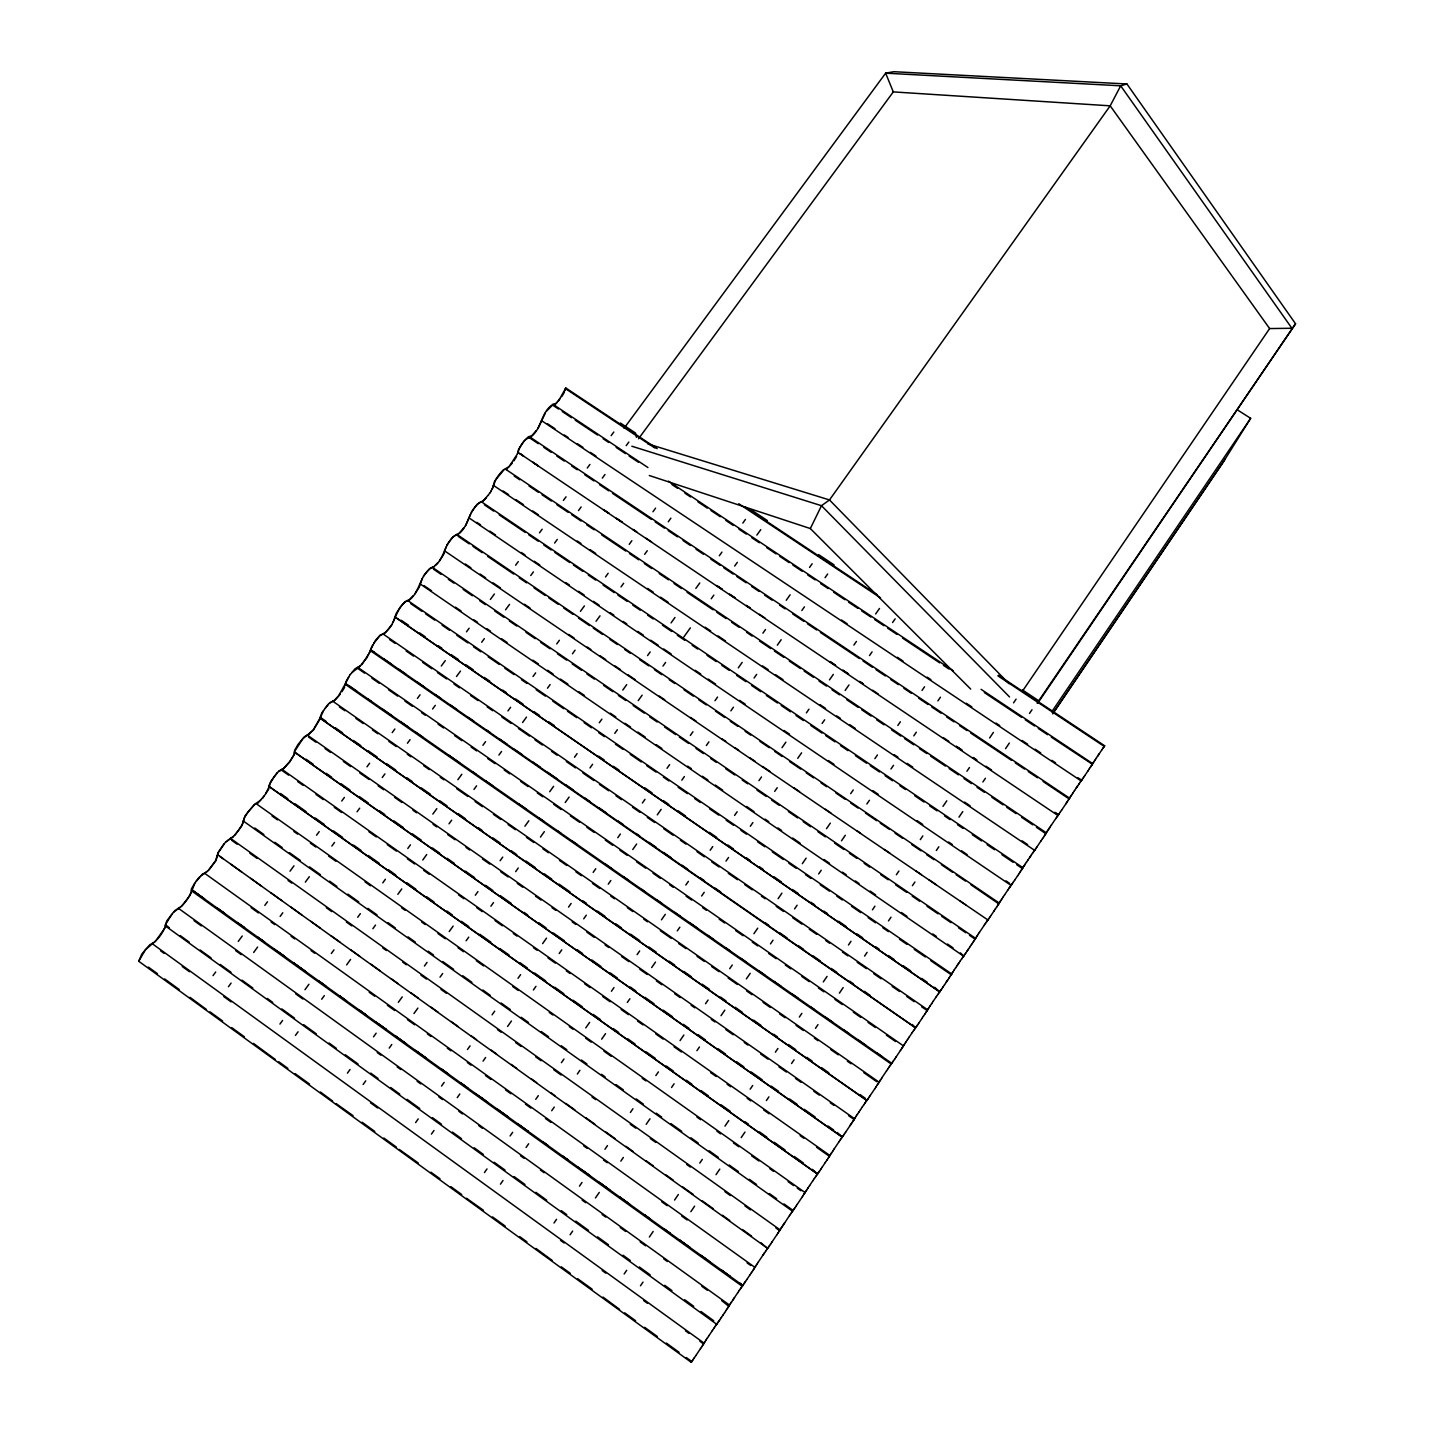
<?xml version="1.0" encoding="UTF-8"?>
<svg xmlns="http://www.w3.org/2000/svg" width="1434" height="1434" viewBox="0 0 1434 1434"><rect width="100%" height="100%" fill="white"/><g stroke="black" fill="none" stroke-linecap="round" stroke-linejoin="round"><path stroke-width="1.5" d="M517.459 453.61L518.642 449.165L524.27 440.83L528.286 436.832L531.745 435.757L536.191 430.63M657.184 448.663L565.821 388.005L564.871 390.675M565.821 388.005L558.453 401.018M1045.78 833.656L1036.495 827.346M294.92 750.95L302.843 738.707L313.347 730.139L320.607 718.022M345.451 685.524L345.827 682.01L348.82 676.705M370.653 649.297L372.625 645.049M370.868 650.552L361.87 664.677M1022.334 868.61L1022.89 867.695L481.143 501.595M998.727 903.796L971.015 884.814M165.735 926.812L155.105 941.779M294.902 753.388L289.776 761.902L283.09 769.251M974.6 939.844L976.93 936.151M974.977 939.216L976.088 937.442M445.974 547.035L443.805 554.169L439.503 560.855M470.477 514.161L465.548 525.794M492.131 488.94L495.841 479.673L503.854 469.904M493.35 486.968L491.002 490.912M970.71 689.091L810.335 528.554L821.485 505.7L829.497 499.946L1110.185 105.829L1120.689 85.807L1126.927 83.979L1295.547 323.779L1037.696 703.252M951.746 973.776L950.67 975.496M903.563 1045.637L901.556 1048.756M878.433 1083.172L880.691 1079.641M344.626 687.316L341.973 691.708M393.041 622.464L396.142 613.573L400.211 607.227L404.944 601.76L408.905 600.039L413.171 595.719M422.367 578.278L419.23 587.151L414.928 593.855M853.911 1119.757L854.736 1118.43M516.581 456.442L513.91 460.834M564.369 392.289L561.698 396.68M829.211 1156.575L830.071 1155.195M804.349 1193.626L805.263 1192.192M779.343 1230.946L780.275 1229.44M754.141 1268.498L755.126 1266.939M728.795 1306.284L721.786 1300.674M703.269 1344.339L704.345 1342.672M1091.919 764.896L1093.066 763.031M1237.434 409.909L1250.645 418.316L1222.951 462.573L1052.699 713.899M1068.76 799.437L1070.732 796.3M1045.44 834.212L1046.712 832.132M998.351 904.406L999.785 902.111M1021.976 869.183L1023.32 867.014M951.584 974.116L949.9 976.679M926.597 1011.4L928.246 1008.783M951.262 974.511L952.248 973.005M877.966 1083.907L879.777 1081.057M903.062 1046.372L904.083 1044.794M903.312 1046.103L900.444 1050.459M803.829 1194.432L805.872 1191.242M828.709 1157.346L830.662 1154.262M853.427 1120.51L855.309 1117.534M194.809 883.416L189.987 895.479L181.329 906.575M265.702 793.737L269.538 785.742L268.929 786.459L817.47 1174.052M323.564 710.619L320.445 717.394L325.948 721.248M446.709 545.225L452.875 536.961L459.221 533.125L463.809 527.82M471.212 512.35L477.325 504.141L483.545 500.466L488.08 495.232M489.801 493.206L491.27 490.948M545.386 412.92L537.875 428.658M728.221 1307.181L730.498 1303.614M753.603 1269.359L755.79 1265.899M778.805 1231.77L789.65 1215.351M702.678 1345.271L703.771 1343.622M703.843 1343.389L705.044 1341.579M1068.079 800.477L1069.19 798.81M1091.256 765.917L1092.367 764.25L1051.301 737.148M1092.618 763.677L1093.801 761.902M925.808 1012.601L929.124 1007.439M951.817 973.614L953.108 971.678M973.847 940.991L975.012 939.216M1000.609 900.857L999.229 903.062L456.765 534.326M997.634 905.517L998.781 903.779M1022.89 867.642L1025.238 864.093M1021.259 870.277L1022.406 868.556L1016.796 864.774M1047.501 830.931L1046.3 832.796L505.377 469.061M1044.741 835.269L1045.87 833.566M752.671 1270.757L753.979 1268.803M755.413 1266.473L756.829 1264.34M780.526 1229.01L784.649 1222.79M777.909 1233.15L779.182 1231.214M802.95 1195.777L804.223 1193.877M805.478 1191.815L806.858 1189.736M830.268 1154.854L831.63 1152.793M827.848 1158.672L829.103 1156.772M852.585 1121.782L853.822 1119.918M854.897 1118.126L856.241 1116.1M877.16 1085.162L878.379 1083.315M903.671 1045.404L904.979 1043.432M704.668 1342.116L706.12 1339.93M701.728 1346.723L703.054 1344.734M727.289 1308.615L728.597 1306.643M730.121 1304.169L731.555 1302.018M1043.719 836.811L1045.081 834.785M1047.143 831.433L1049.921 827.275M1068.42 799.975L1065.821 803.882M1071.807 794.669L1069.083 798.881L1043.092 781.494M1090.27 767.405L1091.615 765.398M1093.443 762.422L1094.859 760.289M700.455 1348.659L701.979 1346.383M705.851 1340.306L707.482 1337.868M726.034 1310.515L727.54 1308.256M731.286 1302.395L734.459 1297.645M751.452 1272.621L752.94 1270.381M756.543 1264.734L758.156 1262.332M776.69 1234.979L778.178 1232.756M806.571 1190.148L808.149 1187.782M801.767 1197.587L803.237 1195.382M831.344 1153.223L832.903 1150.875M826.683 1160.447L828.135 1158.26M855.937 1116.53L857.478 1114.218M852.871 1121.37L850.039 1125.618M880.386 1080.089L881.91 1077.794M876.013 1086.882L877.447 1084.731M904.675 1043.88L906.198 1041.604M928.802 1007.887L930.308 1005.646M924.715 1014.268L926.131 1012.153M952.768 972.144L954.273 969.922M948.824 978.329L950.222 976.213M976.59 936.635L978.078 934.412M972.772 942.604L974.17 940.525M1000.269 901.341L1001.739 899.154M996.576 907.113L997.956 905.051M1023.786 866.279L1026.583 862.067M1020.237 871.854L1021.6 869.793M700.599 1348.462L695.687 1355.811M707.321 1338.083L709.059 1335.52M732.738 1300.208L737.829 1292.59M150.14 944.379L141.787 954.13L138.722 961.264L691.206 1362.3L692.353 1360.687M724.564 1312.719L726.196 1310.3M750 1274.79L751.613 1272.406M757.977 1262.565L764.609 1252.671M767.531 1248.512L760.719 1242.579M776.869 1234.746L772.066 1241.916M801.947 1197.336L797.196 1204.452M807.951 1188.051L809.636 1185.542M825.285 1162.544L826.862 1160.178M832.688 1151.161L834.373 1148.652M837.259 1132.484L842.278 1137.054L294.49 752.151M857.281 1114.505L858.948 1112.013M842.726 1136.373L842.224 1137.144L294.544 752.061M851.617 1123.27L845.433 1132.501M328.243 704.219L321.879 712.752L319.872 718.058L866.817 1100.47L867.319 1099.717M874.65 1088.944L876.228 1086.596M881.695 1078.081L886.553 1070.84M891.733 1063.293L345.702 683.498M905.965 1041.909L907.614 1039.453M900.66 1050.154L896.053 1057.037M434.574 566.538L431.329 567.864C418.8 575.894 420.359 593.389 407.597 601.258L406.611 601.025C394.475 609.074 395.945 626.174 383.219 633.828L380.046 635.19L375.26 640.711L370.187 650.534L915.519 1027.837L912.347 1024.521M923.371 1016.276L924.93 1013.963M930.074 1005.969L931.724 1003.513M954.022 970.244L955.671 967.807M949.057 978.006L944.522 984.782M971.463 944.576L973.023 942.263M977.827 934.753L979.458 932.333M987.883 919.947L444.486 550.799M1001.47 899.494L1003.101 897.092M995.286 909.048L996.827 906.772M1011.526 884.67L1008.962 888.399M1018.947 873.772L1020.488 871.496M1048.326 829.659L1051.409 825.052M1042.464 838.711L1043.988 836.452M1071.521 795.063L1073.116 792.697M1079.999 782.498L1081.594 780.221L1077.884 777.712M1067.344 801.624L1061.501 810.335M1089.033 769.269L1090.557 767.011M1094.572 760.683L1096.168 758.335M1101.939 749.749L1104.664 745.805L998.387 675.235M708.988 1335.592L712.465 1330.411M722.969 1315.139L724.618 1312.648M750.072 1274.718L746.773 1279.63M809.529 1185.667L812.917 1180.63M834.265 1148.813L839.213 1141.446M858.823 1112.175L860.525 1109.647M825.375 1162.418L822.148 1167.24M874.758 1088.782L870.079 1095.755M907.489 1039.632L909.174 1037.123M921.901 1018.481L923.514 1016.114M931.58 1003.71L933.265 1001.201M955.51 968.022L960.332 960.852M979.297 932.566L984.1 925.414M1002.922 897.326L1004.607 894.834M1026.403 862.318L1028.088 859.844M946.099 982.433L947.641 980.121M970.011 946.745L971.625 944.361M993.852 911.199L995.447 908.833M1017.531 875.905L1019.126 873.539M1041.048 840.826L1042.643 838.478M1072.919 792.966L1074.586 790.492M1095.952 758.622L1099.143 753.89M1087.653 771.349L1089.231 769M1097.494 756.327L1102.083 749.534M957.123 965.62L958.754 963.182M1004.499 894.959L1007.708 890.209M1027.981 859.97L1032.588 853.158M1051.301 825.195L1055.89 818.402M1074.46 790.654L1079.067 783.86M1087.761 771.205L1084.749 775.669M860.49 1109.683L862.157 1107.191M909.12 1037.194L912.365 1032.39M921.954 1018.445L918.871 1023.016M933.193 1001.291L936.42 996.505M967.018 951.208L970.083 946.655M993.923 911.11L990.876 915.645M1017.62 875.798L1014.573 880.315M1041.138 840.7L1036.782 847.171M721.32 1317.595L722.987 1315.068M1076.074 788.27L1077.633 785.957M1029.594 857.568L1031.171 855.238M968.542 948.949L965.709 953.144M943.016 986.986L944.54 984.71M862.121 1107.281L863.752 1104.861M886.517 1070.911L888.13 1068.491M894.547 1059.278L896.089 1056.948M812.863 1180.738L814.512 1178.282M795.673 1206.693L797.268 1204.291M820.642 1169.463L822.22 1167.097M737.739 1292.751L739.424 1290.224M762.942 1255.162L766.007 1250.627M770.542 1244.156L772.155 1241.736M712.357 1330.591L714.06 1328.045M719.796 1319.836L721.427 1317.38M746.881 1279.433L743.959 1283.771M694.164 1358.052L695.813 1355.578M1051.749 711.802L1250.645 418.316M1053.793 711.963L1225.335 458.772M640.478 1285.796L643.006 1282.086M690.847 1211.694L694.612 1206.137M716.014 1174.661L719.796 1169.104M741.199 1137.61L744.981 1132.053M766.383 1100.559L768.893 1096.867M791.55 1063.526L794.077 1059.816M815.48 1028.321L817.989 1024.629M839.392 993.135L843.174 987.578M864.577 956.084L867.086 952.373M888.488 920.897L890.998 917.186M912.4 885.692L914.928 882M936.33 850.505L938.84 846.795M958.987 817.165L962.77 811.608M982.899 781.978L985.427 778.268M1005.557 748.638L1009.339 743.081M1029.487 713.433L1031.996 709.74M1037.123 703.162L1295.547 323.779M1083.423 777.622L1084.803 775.561M1060.174 812.289L1061.572 810.21M1007.636 890.335L1010.307 886.409M1013.246 882.269L1014.645 880.171M984.011 925.557L985.516 923.335M989.55 917.581L990.966 915.484M960.242 960.995L961.748 958.772M936.33 996.666L937.836 994.425M941.708 988.922L943.142 986.789M912.257 1032.57L913.763 1030.311M917.545 1024.951L918.997 1022.801M888.022 1068.706L889.546 1066.43M893.239 1061.196L894.691 1059.045M863.626 1105.058L865.15 1102.8M868.771 1097.691L870.223 1095.522M839.069 1141.679L840.611 1139.385M844.124 1134.419L845.594 1132.233M814.369 1178.515L815.91 1176.221M819.334 1171.381L820.804 1169.194M789.489 1215.602L791.03 1213.307M794.382 1208.593L795.852 1206.406M769.251 1246.056L770.739 1243.852M739.245 1290.51L740.804 1288.198M745.447 1281.548L740.536 1288.628M713.881 1328.35L715.441 1326.02M720.011 1319.495L716.695 1324.245L165.161 925.772L166.81 920.861L175.056 910.285M692.873 1359.952L694.379 1357.711M624.166 1273.984L626.694 1270.291M649.369 1237.022L653.151 1231.483M674.572 1200.061L678.354 1194.504M699.774 1163.082L702.302 1159.389M724.977 1126.12L728.759 1120.581M750.179 1089.159L752.707 1085.466M775.382 1052.18L777.909 1048.487M799.33 1017.064L801.857 1013.372M823.277 981.949L827.059 976.411M848.48 944.988L851.007 941.278M872.428 909.855L874.937 906.163M896.375 874.74L898.885 871.047M920.305 839.625L922.833 835.932M942.998 806.356L946.781 800.817M966.946 771.241L969.456 767.531M989.621 737.972L993.404 732.416M1013.569 702.839L1016.079 699.147M1022.442 691.17L1269.628 328.565L1291.891 328.261L1120.689 85.807L885.638 73.17L624.077 428.264M1078.924 784.093L1080.268 782.104M1082.329 779.218L1083.584 777.371M1055.747 818.635L1057.091 816.645M1059.081 813.867L1060.335 812.002M1032.426 853.409L1033.771 851.42M1035.707 848.731L1036.961 846.867M1012.171 883.828L1013.426 881.964M985.337 923.621L986.682 921.632M988.492 919.14L989.747 917.276M961.569 959.059L962.913 957.07M964.652 954.686L965.907 952.803M937.639 994.748L938.983 992.74M940.65 990.446L941.923 988.582M913.566 1030.652L914.91 1028.644M916.505 1026.457L917.778 1024.575M889.313 1066.788L890.675 1064.781M892.199 1062.702L893.472 1060.819M864.935 1103.158L866.279 1101.151M867.749 1099.179L869.004 1097.297M840.378 1139.761L841.722 1137.771M843.12 1135.889L844.393 1134.007M815.659 1176.615L817.004 1174.607M818.33 1172.851L819.603 1170.969M790.779 1213.702L792.142 1211.712M793.378 1210.045L794.651 1208.163M765.738 1251.04L767.1 1249.05M768.266 1247.49L769.538 1245.608M553.99 1223.005L556.535 1219.312M579.461 1186.151L582.007 1182.458M604.933 1149.297L607.478 1145.605M630.386 1112.443L632.932 1108.751M655.858 1075.59L658.403 1071.897M680.057 1040.582L683.875 1035.043M705.528 1003.728L708.073 1000.036M729.709 968.703L732.272 965.028M753.908 933.695L757.726 928.174M778.106 898.688L781.924 893.167M802.305 863.68L806.123 858.141M826.504 828.673L830.322 823.134M850.685 793.647L853.23 789.973M874.883 758.64L877.429 754.947M897.809 725.479L900.355 721.786M922.008 690.453L924.554 686.778M570.087 1234.764L572.632 1231.089M595.451 1197.946L599.269 1192.425M620.832 1161.128L623.36 1157.453M646.196 1124.31L649.996 1118.789M671.56 1087.492L674.088 1083.799M696.924 1050.674L699.451 1046.981M721.015 1015.684L724.815 1010.163M746.379 978.866L750.179 973.345M770.488 943.895L773.016 940.202M794.579 908.923L797.107 905.23M818.671 873.933L821.216 870.259M841.507 840.79L845.307 835.269M866.871 803.972L869.398 800.297M890.962 769L893.507 765.326M913.799 735.857L916.326 732.182M937.89 700.885L940.435 697.211M715.154 1326.468L716.516 1324.46M717.95 1322.489L718.81 1321.252M693.196 1359.45L691.206 1362.3M1103.033 748.154L1104.664 745.805M1081.541 780.347L1082.598 778.787M500.448 1184.161L503.011 1180.487M526.081 1147.451L528.644 1143.776M551.696 1110.741L554.259 1107.066M577.328 1074.03L579.892 1070.356M601.671 1039.166L605.524 1033.663M627.303 1002.456L629.867 998.781M651.663 967.574L655.499 962.071M677.278 930.863L679.841 927.206M701.638 895.999L704.202 892.324M725.98 861.117L728.544 857.46M750.323 826.253L752.886 822.578M774.683 791.371L777.246 787.714M797.734 758.335L801.588 752.832M822.094 723.471L824.658 719.796M845.146 690.435L849 684.932M869.506 655.553L872.069 651.878M892.575 622.517L895.139 618.843M1056.822 817.057L1058.382 814.817L1054.671 812.325L1058.417 814.781M1058.328 814.96L1059.385 813.419M1033.502 851.85L1034.649 850.165M1034.954 849.806L1036.011 848.265M1011.436 884.886L1012.476 883.344M986.395 922.08L987.524 920.413M987.757 920.18L988.797 918.638M484.441 1172.582L487.004 1168.925M510.092 1135.961L512.655 1132.286M535.742 1099.322L538.324 1095.666M561.411 1062.684L563.974 1059.027M585.771 1027.891L589.625 1022.388M611.422 991.252L613.985 987.596M637.09 954.632L639.654 950.957M661.45 919.821L665.304 914.336M685.828 885.029L688.392 881.372M710.188 850.237L712.752 846.562M734.567 815.426L737.13 811.769M758.944 780.634L761.508 776.959M782.032 747.652L785.868 742.167M806.392 712.859L808.955 709.203M829.479 679.895L833.333 674.392M853.857 645.085L856.421 641.428M875.654 613.949L879.508 608.464M962.608 957.536L963.738 955.886M963.935 955.707L964.974 954.184M938.678 993.224L940.991 989.926M914.587 1029.146L916.846 1025.919M890.353 1065.283L892.557 1062.146M865.939 1101.67L868.108 1098.605M841.382 1138.291L843.497 1135.316M816.663 1175.163L818.706 1172.259M791.765 1212.268L793.773 1209.454M766.724 1249.623L768.66 1246.881M741.503 1287.212L743.404 1284.559M431.419 1134.115L434 1130.476M457.231 1097.637L459.812 1093.981M483.043 1061.142L485.624 1057.503M507.564 1026.475L511.436 1021.008M533.376 989.998L535.957 986.341M559.188 953.502L561.769 949.846M583.71 918.836L586.291 915.197M608.249 884.169L610.83 880.53M632.77 849.52L636.642 844.034M657.292 814.853L661.164 809.368M681.813 780.186L684.394 776.529M706.335 745.519L708.916 741.862M730.856 710.852L733.437 707.213M754.087 678.013L756.668 674.374M777.318 645.175L781.189 639.707M801.839 610.508L804.42 606.869M825.07 577.669L827.651 574.03M716.122 1325.07L717.466 1323.188M350.147 674.41L345.11 684.197L891.249 1064.046M262.476 798.469L268.606 789.381L269.592 784.344L274.073 776.923L278.841 770.99L283.358 768.624L289.596 761.741L293.683 755.359L294.633 750.448L297.842 744.694L304.384 736.717L308.776 734.477L313.275 729.852L320.463 717.358L319.872 718.058M373.933 643.024L379.902 635.728L385.19 632.86L391.858 624.722M423.442 576.145L429.698 568.545L433.552 566.95L437.764 562.702M488.187 495.483L489.621 493.063M415.627 1122.589L418.226 1118.932M441.547 1086.058L444.146 1082.401M467.466 1049.527L470.047 1045.888M492.077 1014.842L494.676 1011.185M517.997 978.311L520.596 974.654M542.626 943.608L546.515 938.141M568.545 907.095L571.126 903.438M593.156 872.392L595.755 868.735M617.785 837.689L620.366 834.032M642.396 802.986L644.995 799.347M667.025 768.301L669.606 764.645M690.346 735.427L692.945 731.77M714.974 700.724L717.556 697.067M738.295 667.85L742.185 662.383M762.906 633.147L765.505 629.508M786.244 600.29L790.116 594.805M809.565 567.416L812.146 563.759M363.125 1084.48L365.724 1080.86M389.206 1048.111L391.805 1044.472M413.978 1013.533L417.886 1008.084M440.041 977.163L442.658 973.525M466.122 940.776L468.721 937.137M490.894 906.216L493.493 902.578M515.666 871.639L518.266 868M540.439 837.08L544.346 831.63M565.211 802.52L569.119 797.053M589.983 767.943L592.583 764.304M614.756 733.383L617.355 729.745M638.22 700.634L642.127 695.185M662.992 666.075L665.591 662.436M683.857 636.965L690.363 627.877M711.228 598.767L713.845 595.128M734.692 566.018L737.309 562.379M756.865 535.097L760.773 529.63M347.422 1073.134L350.039 1069.513M373.521 1036.836L376.138 1033.197M398.329 1002.33L402.237 996.899M424.428 966.032L427.027 962.393M449.218 931.544L453.126 926.095M475.317 895.228L477.916 891.607M500.108 860.741L502.725 857.102M524.898 826.235L528.823 820.804M549.688 791.747L553.614 786.298M574.496 757.26L577.095 753.621M599.287 722.772L601.886 719.133M622.768 690.095L626.694 684.645M647.559 655.589L650.176 651.968M671.058 622.912L674.966 617.462M695.848 588.424L699.756 582.975M719.33 555.747L721.947 552.108M742.83 523.069L745.429 519.431M295.422 1035.42L298.057 1031.799M321.682 999.247L324.317 995.626M346.634 964.885L350.559 959.454M372.876 928.712L375.511 925.091M397.827 894.35L401.771 888.919M422.779 859.988L426.705 854.556M449.021 823.815L451.656 820.194M473.973 789.453L476.59 785.832M498.907 755.091L501.542 751.47M522.55 722.539L526.475 717.125M547.483 688.177L550.118 684.556M572.435 653.814L575.052 650.194M596.06 621.263L600.004 615.849M621.012 586.9L623.629 583.279M644.637 554.349L647.272 550.728M668.262 521.797L670.897 518.176M1080.788 781.387L1081.953 779.72M279.935 1024.091L282.57 1020.47M304.976 989.693L308.937 984.262M331.344 953.485L333.979 949.864M357.711 917.276L360.346 913.655M382.753 882.878L385.387 879.257M407.794 848.48L410.429 844.859M432.835 814.1L436.796 808.668M457.876 779.702L461.838 774.27M482.917 745.304L485.552 741.683M507.959 710.906L510.594 707.285M533 676.507L535.635 672.887M556.733 643.92L559.368 640.299M580.447 611.332L584.409 605.901M605.506 576.934L608.141 573.313M629.221 544.346L631.856 540.726M652.954 511.759L655.589 508.138M1057.593 815.964L1058.74 814.333M1034.255 850.774L1035.384 849.179M1010.755 885.8L1011.866 884.24M228.436 986.735L231.089 983.115M253.639 952.463L257.6 947.049M280.15 916.398L282.803 912.777M305.334 882.125L309.314 876.712M331.863 846.042L334.516 842.439M357.048 811.787L359.701 808.184M382.251 777.515L384.904 773.912M407.435 743.242L410.088 739.639M432.62 708.988L435.273 705.367M456.496 676.507L460.475 671.112M481.681 642.253L484.333 638.632M505.557 609.791L509.536 604.377M530.741 575.518L533.394 571.915M554.617 543.056L557.27 539.435M578.476 510.594L581.128 506.973M602.334 478.114L604.987 474.511M626.21 445.651L628.863 442.048M638.506 438.786L893.292 91.901L1110.185 105.829L1269.628 328.565M987.112 921.04L988.187 919.517M213.039 975.604L215.692 972.001M238.259 941.403L242.238 936.008M264.806 905.41L267.459 901.807M290.009 871.209L293.988 865.813M316.555 835.215L319.208 831.612M341.758 801.014L344.411 797.412M366.979 766.814L369.631 763.211M392.199 732.613L394.852 729.01M417.402 698.412L420.054 694.809M441.296 666.021L445.275 660.626M466.498 631.82L469.151 628.217M490.392 599.43L494.372 594.017M515.595 565.229L518.266 561.626M539.489 532.821L542.142 529.236M563.383 500.43L566.036 496.827M587.259 468.04L589.912 464.437M611.153 435.631L613.806 432.028M963.325 956.514L964.383 955.026M939.378 992.22L940.399 990.769M916.272 1026.744L915.286 1028.16M891.016 1064.315L891.984 1062.953M866.602 1100.72L867.552 1099.412M842.027 1137.377L842.941 1136.086M817.29 1174.249L818.187 1173.012M350.326 674.589L354.987 668.818L360.4 665.788M325.07 708.486L329.766 702.66L334.05 700.563L338.478 696.01L345.182 684.108M340.306 694.056L335.18 700.007L329.641 703.198M223.937 843.891L218.076 852.549L215.602 860.705L207.374 871.603M196.117 881.121L199.631 876.837M171.793 914.3L165.466 924.715L169.32 927.762M264.089 795.995L257.493 803.614M546.82 410.877L552.592 405.087L558.507 409.031M560.031 398.634L555.621 403.689L553.022 404.334C540.385 412.024 542.16 430.11 529.433 437.711C523.966 438.894 519 447.336 517.943 453.108L509.088 466.624L503.029 470.119L498.494 475.335L494.443 481.645L493.314 486.018M512.297 463.11L506.292 469.599M767.656 1248.369L217.95 854.969L217.341 855.704M138.722 961.264L145.408 949.72L153.779 942.586M243.224 820.965L792.536 1211.21L793.056 1210.421L783.968 1203.915M150.821 944.361C157.758 940.704 163.386 932.261 165.681 925.145M374.453 652.398L370.743 649.889L366.763 658.027L358.876 667.509M1057.934 815.516L517.925 452.302M370.761 649.853L915.573 1027.748M469.008 517.889L1011.06 885.387M419.929 583.763L963.594 956.155L960.421 952.875M541.478 420.592L1081.128 780.903M493.314 485.266L1034.577 850.326M225.676 841.866L218.56 852.262L215.978 860.579L209.113 869.793M234.979 835.072L241.79 825.912L244.479 817.488L248.333 811.483L255.503 803.685L260.683 800.172M277.282 772.603L270.847 781.243L268.929 786.459M351.922 672.564L357.801 668.101M486.502 497.634L482.093 502.079L480.282 502.151C468.631 509.662 469.456 525.095 459.041 533.699M436.115 564.978C445.078 556.177 444.791 542.034 455.869 534.9L457.751 534.757M173.46 912.347L180.021 907.346M225.712 842.224L233.366 836.345M556.858 402.846L554.223 405.23M201.172 875.618L206.102 872.338M207.482 871.101L203.287 873.951M202.642 873.898L194.486 883.434L191.314 889.116L191.6 891.07C188.553 898.329 183.409 906.252 176.239 909.64M227.181 840.7L233.258 836.847L238.42 830.465L242.507 824.084L245.089 815.821L254.499 804.313M278.734 771.51L281.942 769.95M1126.927 83.979L893.812 71.7L885.638 73.17L893.292 91.901M647.827 443.877L829.497 499.946L1008.998 683.695M631.838 446.225L821.485 505.7L1009.536 696.96M649.297 475.514L810.335 528.554M620.438 423.03L635.495 433.032L636.445 437.316M751.954 510.361L767.298 520.542M818.635 554.635L834.104 564.906M1022.388 689.915L1038.288 700.473M744.82 506.865L877.196 594.769M565.354 388.56L654.854 448M738.761 503.728L880.494 597.835M997.956 675.862L1104.252 746.433M553.022 404.334L647.935 467.538M668.405 481.161L953.162 670.736M981.071 689.324L1092.726 763.659M562.236 411.504L571.521 417.688M575.249 420.18L597.566 435.022M603.14 438.75L608.715 442.461M616.154 447.408L625.457 453.61M629.168 456.084L638.471 462.268M671.937 484.549L677.529 488.277M684.968 493.224L690.543 496.935M697.982 501.9L707.285 508.084M710.995 510.558L720.298 516.742M725.873 520.47L733.312 525.418M738.886 529.128L746.325 534.093M751.9 537.804L759.339 542.751M766.778 547.698L776.081 553.9M779.809 556.374L789.094 562.558M792.823 565.032L802.108 571.234M807.701 574.944L815.139 579.892M820.714 583.62L828.153 588.567M833.728 592.278L844.895 599.717M848.605 602.19L857.908 608.374M861.619 610.848L870.922 617.05M874.632 619.524L883.936 625.708M887.664 628.182L896.949 634.384M902.542 638.094L939.718 662.849M943.447 665.34L949.021 669.051M984.351 692.568L1021.546 717.341M1025.274 719.814L1034.559 725.998M1038.288 728.472L1047.573 734.674M547.519 423.801L554.994 428.73M564.261 434.968L568.025 437.424M577.293 443.662L582.903 447.354M590.324 452.355L595.935 456.048M841.543 620.026L847.118 623.736M897.361 657.274L902.954 661.002M927.135 677.153L930.863 679.626M966.211 703.234L971.822 706.908M995.985 723.094L999.713 725.586M1022.048 740.482L1027.64 744.174M1035.061 749.175L1040.672 752.868M1051.821 760.361L1055.567 762.798M529.469 436.725L1069.585 798.182M528.985 437.442L538.27 443.662M543.844 447.39L551.265 452.355M556.822 456.084L564.261 461.049M571.682 466.014L577.239 469.743M584.678 474.708L593.945 480.928M599.52 484.656L608.805 490.858M612.515 493.35L651.484 519.431M655.195 521.904L664.48 528.124M668.19 530.598L677.475 536.818M683.032 540.546L690.453 545.512M696.028 549.24L703.449 554.205M710.87 559.17L720.155 565.372M723.865 567.864L733.15 574.066M736.861 576.558L746.146 582.76M751.703 586.488L759.124 591.453M764.698 595.182L772.119 600.165M779.54 605.13L785.115 608.858M792.536 613.824L803.667 621.263M807.378 623.754L816.663 629.974M820.373 632.448L859.36 658.529M863.071 661.02L872.338 667.222M876.049 669.714L885.334 675.916M890.908 679.644L898.329 684.61M903.904 688.338L911.325 693.303M918.746 698.268L928.031 704.488M931.741 706.98L941.009 713.182M946.583 716.91L954.004 721.876M959.579 725.604L967 730.569M970.71 733.061L1011.544 760.378M1015.254 762.87L1024.539 769.072M1028.25 771.564L1037.517 777.766M523.535 455.994L519.807 453.502L523.5 456.03M633.111 529.505L636.821 531.996L633.075 529.54M716.677 585.556L722.252 589.302L716.659 585.592M729.673 594.285L735.248 598.014L729.655 594.321M746.397 605.489L750.107 607.98M842.977 670.27L848.552 674.016L842.941 670.305M859.683 681.491L863.393 683.982L859.665 681.526M646.071 538.252L651.645 541.998M746.379 605.524L750.09 608.016M759.375 614.254L764.949 617.982M872.661 690.238L878.235 693.984M943.231 737.578L948.806 741.324M985.947 766.24L991.521 769.968M514.197 476.034L519.771 479.781M529.074 486.036L538.359 492.292M542.07 494.784L551.373 501.04M556.948 504.786L568.097 512.297M571.825 514.788L581.111 521.044M586.685 524.79L594.124 529.791M601.563 534.792L625.726 551.05M629.436 553.542L638.739 559.798M644.314 563.544L651.735 568.545M659.174 573.546L668.477 579.802M674.052 583.548L681.491 588.549M687.065 592.314L713.074 609.808M716.803 612.3L726.088 618.556M731.663 622.302L739.102 627.303M746.54 632.304L752.115 636.069M759.554 641.07L770.703 648.562M774.414 651.072L783.717 657.31M789.292 661.074L800.441 668.567M804.151 671.076L813.454 677.314M819.029 681.078L826.468 686.079M832.043 689.826L839.482 694.827M846.902 699.828L858.07 707.321M861.78 709.83L871.065 716.068M876.658 719.832L884.079 724.833M891.518 729.834L900.821 736.072M904.531 738.582L913.817 744.838M919.391 748.584L926.83 753.585M930.558 756.077L945.418 766.079M949.147 768.588L958.432 774.844M964.006 778.59L971.445 783.591M977.02 787.338L984.459 792.339M991.898 797.34L1003.047 804.85M1006.758 807.342L1016.061 813.598M1021.635 817.344L1032.785 824.837M503.047 490.966L508.64 494.676M516.025 499.713L523.464 504.678M532.695 510.97L538.27 514.716M577.185 540.959L580.931 543.414M590.163 549.706L595.719 553.452M647.63 588.442L653.223 592.152M660.608 597.189L668.011 602.19M705.098 627.196L710.672 630.906M718.058 635.943L725.479 640.944M762.547 665.932L768.14 669.642M775.525 674.679L782.964 679.644M820.015 704.668L825.572 708.414M836.703 715.924L840.432 718.38M849.681 724.672L855.238 728.418M894.153 754.66L897.899 757.116M907.13 763.408L912.723 767.118M964.616 802.108L970.155 805.89M1022.084 840.844L1027.622 844.644M484.387 504.822L493.654 511.096M499.211 514.86L525.185 532.408M528.895 534.918L538.18 541.192M543.737 544.956L551.158 549.975M554.868 552.484L569.71 562.522M573.421 565.032L582.706 571.288M588.263 575.052L595.684 580.071M603.105 585.09L614.236 592.618M617.946 595.128L627.232 601.402M632.788 605.166L640.209 610.167M647.63 615.186L653.187 618.95M662.472 625.224L671.739 631.498M677.314 635.262L684.735 640.281M692.156 645.3L697.713 649.046M706.998 655.32L716.265 661.594M721.84 665.358L729.261 670.377M736.682 675.396L745.949 681.67M751.524 685.434L760.791 691.69M766.348 695.454L777.479 702.983M781.189 705.492L790.475 711.766M796.031 715.53L803.452 720.549M810.873 725.55L822.005 733.079M825.715 735.588L835 741.862M840.557 745.626L847.978 750.645M855.399 755.664L866.53 763.175M870.241 765.684L879.526 771.958M885.083 775.722L892.504 780.741M899.925 785.76L905.481 789.525M914.767 795.798L924.034 802.054M929.608 805.818L937.029 810.837M944.45 815.856L950.007 819.621M957.428 824.64L963.003 828.404M972.27 834.678L981.555 840.933M987.112 844.698L994.533 849.717M1001.954 854.736L1013.085 862.264M476.877 522.37L480.569 524.862M489.819 531.136L495.393 534.864M521.277 552.448L525.005 554.922M534.219 561.232L539.793 564.942M565.677 582.545L569.406 585.018M578.619 591.31L584.194 595.038M593.425 601.348L599 605.076M610.077 612.623L613.806 615.096M623.019 621.406L626.748 623.88M637.825 631.426L643.382 635.19M650.767 640.209L658.17 645.228M663.727 648.993L671.148 653.958M695.185 670.305L700.76 674.016M708.127 679.071L715.548 684.054M739.586 700.384L745.16 704.112M783.986 730.48L789.56 734.19M828.386 760.558L833.961 764.286M872.804 790.618L878.325 794.418M917.204 820.696L922.725 824.496M948.627 842.045L952.337 844.554M961.587 850.828L967.125 854.592M1006.005 880.87L1009.679 883.416M458.127 536.316L469.241 543.862M472.951 546.372L482.2 552.664M487.757 556.446L513.677 574.048M519.233 577.83L526.637 582.867M534.04 587.886L545.153 595.451M548.863 597.96L558.113 604.252M563.67 608.016L572.937 614.308M578.476 618.09L589.589 625.636M593.3 628.164L602.549 634.437M609.952 639.474L617.373 644.511M624.776 649.548L630.333 653.312M639.582 659.604L648.849 665.896M654.388 669.678L661.809 674.715M669.212 679.734L674.769 683.516M684.018 689.808L693.285 696.099M698.842 699.864L706.245 704.901M715.494 711.192L724.762 717.484M730.3 721.266L737.721 726.285M745.124 731.322L750.681 735.104M759.93 741.396L769.198 747.688M774.754 751.452L782.157 756.489M789.56 761.526L800.674 769.072M806.231 772.836L813.634 777.873M821.037 782.91L826.593 786.692M835.843 792.984L845.11 799.258M850.667 803.04L858.07 808.077M865.473 813.114L876.586 820.66M880.279 823.17L889.546 829.461M895.103 833.244L902.506 838.263M911.755 844.554L921.022 850.846M926.579 854.628L933.982 859.665M941.385 864.684L952.499 872.248M956.191 874.758L965.458 881.05M465.333 564.01L470.872 567.774M480.103 574.066L485.642 577.848M493.027 582.867L500.43 587.868M524.414 604.252L529.988 607.998M568.724 634.437L574.299 638.184M587.205 647.021L590.898 649.53M600.129 655.822L605.686 659.55M614.899 665.878L620.456 669.624M627.823 674.679L635.226 679.68M659.21 696.064L664.767 699.81M690.596 717.448L696.135 721.23M721.983 738.833L725.712 741.306M734.907 747.634L738.635 750.107M749.695 757.69L755.252 761.436M762.619 766.509L770.022 771.492M794.024 787.84L799.545 791.658M825.41 809.224L830.931 813.042M856.815 830.609L860.472 833.154M884.509 849.466L890.012 853.284M915.878 870.886L921.417 874.668M928.82 879.651L936.187 884.724M960.206 901.036L965.727 904.854M432.226 567.255L975.55 938.338M433.588 569.244L440.991 574.299M448.376 579.354L453.915 583.136M463.164 589.446L472.395 595.755M479.798 600.81L485.337 604.592M494.587 610.902L503.818 617.212M509.357 620.994L516.76 626.049M525.991 632.358L535.24 638.668M540.779 642.45L550.011 648.777M557.414 653.814L566.645 660.124M572.184 663.924L581.433 670.234M586.972 674.016L594.375 679.071M603.606 685.38L612.856 691.69M618.395 695.472L625.78 700.527M633.183 705.564L644.26 713.146M649.799 716.928L657.202 721.983M664.587 727.02L675.683 734.602M679.375 737.13L688.607 743.439M696.01 748.494L703.395 753.531M710.798 758.586L716.337 762.368M725.568 768.678L734.817 774.987M742.203 780.042L747.741 783.824M756.991 790.134L766.222 796.444M771.779 800.244L779.164 805.281M788.395 811.59L797.645 817.9M803.183 821.7L810.586 826.737M817.972 831.792L825.357 836.847M834.606 843.156L843.837 849.466M849.394 853.248L856.779 858.303M864.164 863.34L869.721 867.14M880.799 874.704L888.202 879.759M895.587 884.814L906.664 892.378M912.221 896.16L919.606 901.215M926.991 906.27L938.087 913.834M941.779 916.362L951.029 922.671M958.414 927.726L965.799 932.763M969.509 935.291L975.048 939.091M424.106 585.735L431.491 590.736M455.42 607.174L460.977 610.92M473.865 619.793L477.576 622.284M486.753 628.63L490.464 631.121M501.506 638.722L507.062 642.468M532.839 660.178L538.395 663.924M547.573 670.27L553.112 674.052M560.479 679.107L567.882 684.108M578.906 691.726L584.463 695.472M610.239 713.164L615.795 716.91M624.973 723.256L630.53 727.02M637.879 732.093L645.282 737.112M656.306 744.712L661.863 748.458M687.639 766.168L691.349 768.642M702.373 776.26L707.912 780.042M715.315 785.061L722.646 790.134M746.63 806.5L753.979 811.59M765.075 819.119L768.732 821.682M777.963 827.956L781.62 830.519M792.715 838.048L800.064 843.138M824.048 859.504L829.551 863.322M842.439 872.159L846.132 874.686M855.381 880.942L859.038 883.505M870.115 891.052L875.618 894.87M901.448 912.49L906.951 916.326M932.781 933.946L936.438 936.51M947.515 944.038L953.018 947.856M407.543 600.398L951.674 973.937M410.751 603.66L421.811 611.26M425.504 613.788L434.717 620.115M442.102 625.188L449.487 630.261M456.854 635.316L467.932 642.916M473.453 646.716L480.838 651.789M488.205 656.844L499.283 664.444M504.822 668.244L514.035 674.572M521.42 679.644L526.941 683.444M536.173 689.772L545.386 696.099M552.771 701.172L563.831 708.772M567.523 711.3L576.737 717.627M584.122 722.7L591.507 727.755M598.874 732.828L604.413 736.628M615.473 744.228L622.858 749.283M630.225 754.356L641.303 761.956M646.824 765.756L656.055 772.084M663.44 777.156L668.961 780.956M678.192 787.284L687.406 793.611M694.791 798.684L700.312 802.484M709.543 808.812L718.757 815.139M726.142 820.212L733.527 825.267M740.894 830.34L746.433 834.14M757.493 841.74L764.878 846.795M772.245 851.868L783.322 859.468M788.843 863.268L796.228 868.323M805.46 874.65L810.981 878.45M820.212 884.796L829.426 891.123M836.811 896.178L842.332 899.978M851.563 906.324L860.776 912.651M868.162 917.706L875.547 922.779M882.914 927.852L888.453 931.634M899.512 939.234L906.897 944.307M914.265 949.362L925.342 956.962M930.863 960.762L951.154 974.69M401.197 620.259L408.6 625.296M419.642 632.95L425.217 636.732M438.105 645.659L441.815 648.15M451.029 654.549L458.432 659.586M465.781 664.713L473.202 669.75M484.244 677.404L489.801 681.186M502.707 690.112L506.399 692.658M515.613 699.003L522.998 704.094M534.075 711.712L539.614 715.512M548.846 721.876L554.402 725.64M598.677 756.166L604.216 759.984M613.447 766.33L619.004 770.094M644.852 787.875L652.201 793.002M663.297 800.584L668.818 804.438M678.067 810.748L685.416 815.856M709.436 832.347L716.803 837.456M727.898 845.038L733.401 848.892M746.325 857.783L750.018 860.328M759.267 866.638L762.942 869.219M774.037 876.801L781.387 881.91M792.5 889.492L798.003 893.346M810.927 902.237L814.62 904.782M823.869 911.092L827.543 913.673M838.639 921.255L845.988 926.382M857.102 933.964L862.605 937.8M875.529 946.691L879.221 949.236M888.471 955.546L893.974 959.4M903.205 965.745L910.59 970.836M921.686 978.418L927.206 982.272M934.609 987.309L939.7 991.79L395.103 617.086L939.646 991.88M382.699 633.738L927.637 1009.787M389.582 639.564L395.103 643.364M406.145 651L413.512 656.073M422.707 662.418L431.921 668.782M437.442 672.582L446.655 678.945M454.004 684.018L459.525 687.836M470.585 695.454L477.934 700.545M487.148 706.89L492.669 710.708M501.882 717.054L511.078 723.417M518.445 728.49L529.487 736.108M535.007 739.926L542.375 745.017M551.57 751.362L557.109 755.18M566.305 761.526L575.518 767.871M582.867 772.962L593.927 780.58M599.448 784.398L608.643 790.743M616.011 795.834L621.531 799.634M632.573 807.27L639.94 812.343M647.308 817.434L654.675 822.507M663.87 828.87L673.084 835.215M680.433 840.288L685.972 844.106M697.014 851.724L704.381 856.815M711.73 861.888L719.097 866.978M728.311 873.324L737.506 879.687M744.873 884.76L752.241 889.851M761.436 896.196L765.129 898.742M776.17 906.36L783.538 911.45M792.733 917.796L801.947 924.141M809.296 929.232L816.663 934.305M825.876 940.668L829.551 943.214M842.439 952.104L847.96 955.904M857.173 962.268L866.369 968.613M873.736 973.704L881.103 978.777M892.145 986.413L899.512 991.486M906.862 996.576L914.229 1001.649M921.596 1006.74L927.117 1010.54M383.631 658.798L391.034 663.87M398.365 668.997L405.768 674.052M416.792 681.742L424.159 686.85M435.219 694.486L440.74 698.304M449.953 704.686L457.321 709.776M468.38 717.43L473.901 721.248M486.789 730.175L490.482 732.72M499.695 739.084L507.062 744.192M514.43 749.283L521.815 754.356M532.839 762.028L540.206 767.136M547.591 772.227L556.786 778.59M566.036 784.936L573.367 790.062M584.445 797.68L589.948 801.534M599.197 807.88L606.528 813.006M617.588 820.66L623.109 824.478M635.997 833.405L639.689 835.95M648.921 842.278L656.27 847.422M663.673 852.477L671.004 857.604M682.082 865.222L687.585 869.076M700.509 877.966L704.166 880.548M715.243 888.166L720.746 892.02M764.985 922.564L768.642 925.163M779.72 932.763L787.069 937.908M798.146 945.508L803.632 949.362M812.845 955.743L820.212 960.834M831.29 968.452L836.793 972.306M849.717 981.197L853.373 983.778M864.451 991.378L869.954 995.25M357.693 667.294L903.438 1045.87M357.227 668.029L364.577 673.138M371.926 678.228L379.275 683.337M388.453 689.7L397.648 696.082M404.997 701.172L412.347 706.281M421.524 712.644L425.199 715.19M438.069 724.116L443.572 727.952M454.596 735.588L461.945 740.697M471.141 747.06L476.644 750.896M487.668 758.532L495.017 763.641M504.212 770.004L509.715 773.84M520.739 781.476L528.088 786.585M537.284 792.948L542.787 796.784M553.811 804.42L561.16 809.529M570.356 815.892L579.551 822.274M586.9 827.364L594.25 832.473M605.273 840.127L612.623 845.218M619.972 850.308L627.321 855.417M636.499 861.78L645.694 868.162M653.044 873.252L660.393 878.361M669.57 884.742L673.245 887.288M686.115 896.214L691.618 900.032M702.642 907.686L706.317 910.231M719.187 919.158L724.69 922.976M735.714 930.63L743.063 935.721M752.258 942.102L757.761 945.92M768.785 953.574L776.135 958.665M785.33 965.046L790.833 968.864M801.857 976.518L809.224 981.609M818.402 987.99L823.923 991.808M834.947 999.462L842.296 1004.553M853.32 1012.207L860.669 1017.298M868.018 1022.406L875.367 1027.497M886.391 1035.151L895.569 1041.532M349.34 686.097L356.725 691.17M367.731 698.878L371.442 701.405M382.448 709.113L391.625 715.494M400.821 721.894L408.206 726.966M415.537 732.129L422.922 737.201M448.627 755.144L459.669 762.816M472.557 771.725L476.213 774.324M485.427 780.67L492.758 785.832M518.499 803.721L525.848 808.848M538.718 817.792L544.239 821.628M557.145 830.537L560.784 833.136M571.843 840.772L577.328 844.644M604.933 863.788L612.264 868.932M623.324 876.568L628.809 880.44M641.715 889.367L645.372 891.948M656.431 899.584L661.916 903.456M674.787 912.418L680.29 916.254M689.521 922.6L696.852 927.762M707.912 935.398L713.397 939.27M726.285 948.179L729.942 950.778M741.002 958.414L746.487 962.286M759.393 971.194L764.878 975.066M774.091 981.43L781.422 986.574M792.482 994.21L797.967 998.082M810.873 1006.991L814.512 1009.59M825.572 1017.226L832.903 1022.37M843.963 1030.006L849.448 1033.878M858.679 1040.242L865.993 1045.386M877.052 1053.022L882.537 1056.894M332.545 701.065L879.078 1082.186M339.392 706.908L344.895 710.744M355.901 718.434L363.232 723.543M372.41 729.942L377.913 733.778M388.919 741.45L396.25 746.558M407.256 754.23L410.931 756.793M423.765 765.756L429.268 769.592M440.256 777.264L443.931 779.809M456.765 788.772L467.771 796.444M475.102 801.552L482.451 806.679M493.439 814.351L500.789 819.459M508.12 824.586L515.451 829.694M526.457 837.366L533.789 842.493M542.966 848.874L548.469 852.71M559.475 860.4L566.806 865.509M575.966 871.908L581.469 875.744M592.475 883.416L599.806 888.524M610.812 896.196L614.487 898.76M627.321 907.722L632.824 911.558M643.83 919.23L647.487 921.793M660.339 930.738L671.327 938.41M678.676 943.518L686.008 948.645M697.014 956.317L704.345 961.425M711.676 966.552L719.026 971.66M728.185 978.06L737.363 984.459M746.522 990.858L752.025 994.694M763.031 1002.366L770.363 1007.475M779.54 1013.874L785.043 1017.71M796.049 1025.382L803.381 1030.49M814.387 1038.18L818.043 1040.726M830.878 1049.688L838.227 1054.797M847.386 1061.196L851.061 1063.759M863.895 1072.704L876.73 1081.666M335.126 727.665L342.493 732.756M353.481 740.5L360.812 745.626M368.162 750.753L377.339 757.17M386.499 763.587L395.676 770.004M406.718 777.658L412.203 781.548M421.381 787.965L430.558 794.382M439.754 800.746L447.067 805.926M458.109 813.58L465.423 818.76M478.293 827.687L481.932 830.304M492.973 837.958L500.287 843.138M511.329 850.792L516.796 854.682M526.009 861.045L535.151 867.498M544.364 873.88L551.66 879.06M559.045 884.151L570.015 891.876M582.885 900.821L586.542 903.42M597.566 911.092L604.879 916.254M615.921 923.908L621.406 927.798M630.601 934.179L639.761 940.632M648.957 947.014L656.27 952.176M669.122 961.156L674.625 965.01M683.803 971.427L691.134 976.554M702.176 984.208L709.489 989.388M720.531 997.042L725.998 1000.932M735.212 1007.313L742.525 1012.476M753.567 1020.13L760.88 1025.31M773.751 1034.255L777.389 1036.854M788.431 1044.508L795.745 1049.688M806.786 1057.342L812.253 1061.232M821.467 1067.613L828.78 1072.775M860.006 1094.554L865.473 1098.444M319.943 717.986L866.871 1100.38M307.235 735.033L854.556 1118.735M308.579 737.058L315.91 742.203M325.052 748.62L330.555 752.456M343.353 761.436L350.685 766.581M359.826 772.998L368.986 779.415M378.146 785.832L383.631 789.686M394.619 797.376L401.932 802.502M412.92 810.21L416.577 812.773M433.05 824.335L436.707 826.898M447.695 834.588L455.008 839.732M465.996 847.422L469.653 849.986M482.469 858.984L489.801 864.11M500.771 871.8L508.102 876.945M517.244 883.362L522.747 887.216M535.563 896.196L541.048 900.05M552.036 907.74L555.693 910.303M572.166 921.865L575.823 924.428M586.811 932.118L594.124 937.262M605.112 944.952L608.769 947.515M621.585 956.514L628.917 961.64M639.887 969.348L647.218 974.475M656.36 980.892L661.863 984.746M674.661 993.726L680.164 997.58M691.152 1005.27L694.809 1007.833M711.282 1019.395L714.939 1021.958M725.927 1029.648L733.24 1034.792M744.228 1042.482L747.885 1045.063M760.701 1054.044L768.015 1059.17M779.003 1066.878L786.334 1072.005M795.476 1078.422L800.961 1082.276M813.777 1091.256L819.28 1095.11M830.25 1102.8L833.925 1105.363M848.569 1115.634L854.055 1119.488M306.051 759.195L313.365 764.358M326.217 773.32L331.684 777.228M340.88 783.627L350.004 790.098M359.199 796.497L368.323 802.968M379.347 810.658L384.814 814.548M393.992 820.947L403.115 827.436M412.311 833.835L421.435 840.306M432.459 847.996L439.754 853.176M447.103 858.285L454.417 863.465M465.423 871.155L474.564 877.626M485.57 885.316L492.884 890.514M500.233 895.623L511.185 903.384M524.037 912.347L527.676 914.964M538.7 922.654L545.995 927.834M553.327 932.996L564.315 940.704M577.167 949.684L582.634 953.592M591.812 959.973L600.936 966.462M610.131 972.861L617.427 978.042M630.279 987.022L635.746 990.912M644.924 997.311L654.065 1003.782M663.243 1010.181L672.385 1016.67M683.391 1024.342L688.858 1028.25M698.053 1034.649L705.349 1039.829M718.201 1048.81L725.496 1053.99M736.52 1061.68L743.816 1066.86M751.165 1071.969L762.135 1079.73M771.295 1086.183L778.608 1091.328M789.632 1099L796.928 1104.198M804.259 1109.342L815.247 1117.068M828.099 1126.049L833.566 1129.938M281.763 769.233L829.892 1155.517M281.279 769.968L288.592 775.131M297.716 781.566L303.201 785.42M316 794.436L323.295 799.58M334.265 807.306L341.561 812.469M368.968 831.774L376.282 836.936M387.252 844.662L396.376 851.097M407.346 858.823L414.641 863.967M423.783 870.42L429.268 874.274M458.504 894.87L463.971 898.742M476.769 907.758L482.254 911.612M495.035 920.628L502.348 925.79M513.3 933.516L516.957 936.079M533.412 947.677L537.051 950.24M548.021 957.966L555.334 963.128M566.287 970.854L569.943 973.435M584.552 983.724L590.037 987.596M602.836 996.612L610.131 1001.757M621.101 1009.482L628.415 1014.627M637.538 1021.08L643.024 1024.934M655.804 1033.95L663.117 1039.094M674.088 1046.82L681.383 1051.982M710.619 1072.578L716.104 1076.45M727.074 1084.176L730.713 1086.739M747.168 1098.336L750.824 1100.9M763.605 1109.916L769.09 1113.788M800.154 1135.674L803.793 1138.255M816.591 1147.272L829.372 1156.288M280.508 793.486L287.786 798.684M295.135 803.811L306.069 811.608M315.247 818.025L324.353 824.514M333.53 830.949L342.636 837.438M353.642 845.146L360.92 850.362M368.269 855.489L379.203 863.268M388.363 869.685L395.659 874.901M406.647 882.609L415.77 889.116M426.758 896.824L434.054 902.022M446.87 911.02L452.337 914.946M461.497 921.363L468.793 926.561M479.781 934.287L490.715 942.066M499.857 948.519L508.998 954.99M520.004 962.698L527.282 967.896M534.631 973.023L545.565 980.82M554.743 987.237L563.849 993.744M572.991 1000.197L582.132 1006.65M593.138 1014.358L600.416 1019.574M613.25 1028.572L618.699 1032.48M627.859 1038.897L635.154 1044.113M646.125 1051.857L655.266 1058.328M666.254 1066.036L673.55 1071.234M686.366 1080.232L691.833 1084.158M700.993 1090.575L708.288 1095.773M721.087 1104.825L730.211 1111.278M744.838 1121.621L748.494 1124.202M759.5 1131.91L766.778 1137.108M774.127 1142.235L785.061 1150.032M794.239 1156.449L803.345 1162.956M812.522 1169.373L817.523 1173.962L269 786.37M256.13 803.649L805.048 1192.55M272.066 816.018L277.533 819.889M293.934 831.523L297.591 834.104M310.353 843.138L315.821 847.028M328.583 856.062L335.879 861.242M365.061 881.91L370.528 885.782M401.538 907.758L405.177 910.339M421.596 921.972L425.235 924.554M437.997 933.588L445.293 938.768M458.055 947.802L463.541 951.692M476.303 960.726L483.599 965.907M512.763 986.574L518.248 990.446M549.24 1012.422L552.879 1015.003M569.298 1026.636L572.955 1029.218M585.717 1038.252L591.184 1042.142M603.947 1051.176L611.242 1056.338M642.235 1078.314L645.892 1080.895M696.942 1117.086L700.599 1119.667M717 1131.283L720.657 1133.882M733.419 1142.916L738.886 1146.788M751.649 1155.84L758.944 1161.002M769.897 1168.764L773.535 1171.345M788.126 1181.688L793.594 1185.559M797.25 1188.141L800.889 1190.722M254.786 828.027L263.874 834.534M274.844 842.278L282.122 847.494M289.453 852.656L300.369 860.472M309.529 866.907L320.445 874.722M329.587 881.157L336.865 886.391M347.835 894.117L358.769 901.932M367.911 908.385L377.017 914.91M387.987 922.636L395.264 927.87M408.063 936.904L415.322 942.12M428.139 951.154L433.57 955.08M442.73 961.533L453.646 969.348M462.806 975.783L471.894 982.308M482.882 990.034L490.141 995.268M501.129 1002.993L510.217 1009.518M521.187 1017.262L528.465 1022.478M541.263 1031.512L548.541 1036.746M561.339 1045.78L566.788 1049.706M581.415 1060.031L586.864 1063.956M601.491 1074.299L605.112 1076.916M616.082 1084.66L623.36 1089.876M636.158 1098.91L643.436 1104.144M656.234 1113.178L661.683 1117.104M670.825 1123.539L681.742 1131.354M690.901 1137.807L698.179 1143.023M709.149 1150.767L718.237 1157.292M729.225 1165.017L738.313 1171.542M749.301 1179.286L756.56 1184.502M769.359 1193.536L776.636 1198.77M230.336 838.263L780.06 1229.834M231.663 840.306L237.13 844.196M249.875 853.266L257.152 858.464M288.091 880.494L291.729 883.093M326.325 907.74L331.774 911.63M346.347 921.99L351.796 925.88M382.735 947.928L386.391 950.527M402.757 962.196L406.396 964.777M420.969 975.156L426.418 979.046M440.991 989.424L446.44 993.314M497.419 1029.612L501.058 1032.211M515.613 1042.572L521.08 1046.461M535.635 1056.84L541.102 1060.73M553.847 1069.818L561.124 1074.998M592.063 1097.046L595.702 1099.627M630.279 1124.274L635.746 1128.164M650.301 1138.524L655.768 1142.414M686.707 1164.462L690.346 1167.061M724.941 1191.69L730.39 1195.58M744.963 1205.958L750.412 1209.848M775.902 1228.006L779.54 1230.587M219.743 856.313L223.399 858.912M230.677 864.11L241.611 871.926M250.735 878.379L261.633 886.23M270.775 892.701L281.673 900.534M290.815 907.005L301.714 914.838M310.855 921.309L319.925 927.852M330.878 935.613L339.966 942.156M350.918 949.917L359.988 956.46M370.958 964.222L380.028 970.782M390.98 978.544L398.24 983.778M411.02 992.848L418.28 998.082M431.06 1007.152L438.32 1012.404M451.101 1021.456L458.342 1026.708M471.123 1035.76L476.572 1039.704M491.163 1050.082L496.594 1054.026M511.203 1064.386L516.634 1068.33M531.225 1078.691L536.674 1082.634M551.265 1092.995L554.886 1095.648M565.838 1103.409L574.926 1109.952M585.879 1117.713L594.949 1124.256M605.901 1132.018L614.989 1138.56M625.941 1146.322L633.201 1151.574M645.981 1160.626L653.241 1165.878M666.021 1174.948L673.263 1180.182M682.387 1186.689L693.303 1194.486M702.445 1200.957L713.343 1208.79M722.485 1215.261L729.727 1220.513M742.507 1229.565L751.595 1236.108M204.381 873.109L754.893 1267.351M251.129 907.686L258.389 912.902M271.116 922.008L274.736 924.607M291.084 936.312L294.723 938.911M311.07 950.634L314.709 953.234M369.219 992.274L374.668 996.164M387.377 1005.27L394.655 1010.486M407.364 1019.592L414.641 1024.79M427.35 1033.896L430.989 1036.513M447.336 1048.218L450.975 1050.817M467.323 1062.522L470.961 1065.139M485.481 1075.536L490.93 1079.444M505.467 1089.858L510.916 1093.766M525.453 1104.162L530.903 1108.07M545.44 1118.484L550.889 1122.392M583.602 1145.802L587.223 1148.401M603.571 1160.124L607.209 1162.723M661.719 1201.764L667.168 1205.653M681.706 1216.068L687.155 1219.976M747.096 1262.906L750.735 1265.505M217.376 908.206L224.636 913.422M237.363 922.564L244.64 927.78L237.345 922.6M257.367 936.922L264.645 942.138L257.331 936.958M277.371 951.28L284.631 956.496L273.697 948.699M304.635 970.854L293.719 963.021L306.428 972.198M319.173 981.286L324.64 985.212M379.168 1024.36L386.445 1029.594L375.511 1021.797M415.537 1050.477L426.436 1058.31L415.502 1050.513M446.44 1072.668L440.991 1068.742L448.233 1074.012M466.426 1087.026L460.977 1083.1L468.219 1088.37M480.982 1097.458L484.62 1100.075M497.347 1109.199L508.245 1117.032M528.25 1131.39L517.333 1123.557L528.214 1131.444M582.778 1170.556L588.245 1174.464M606.421 1187.531L599.143 1182.297L610.024 1190.166M628.235 1203.18L619.147 1196.655L630.028 1204.524M664.587 1229.296L670.054 1233.204L664.569 1229.332M708.235 1260.611L700.957 1255.395L710.009 1261.956M217.341 908.242L224.618 913.458M319.155 981.34L326.414 986.556M475.496 1093.586L488.223 1102.728M497.311 1109.253L508.228 1117.086M577.31 1166.684L590.037 1175.808M178.246 908.188L729.548 1305.119M194.074 920.682L201.334 925.916M235.785 950.724L241.235 954.632M295.637 993.816L302.879 999.032M377.232 1052.574L380.87 1055.173M397.182 1066.932L400.803 1069.549M417.133 1081.29L420.754 1083.907M438.894 1096.956L442.514 1099.573M458.844 1111.332L462.465 1113.931M478.795 1125.69L482.416 1128.307M520.488 1155.732L524.127 1158.331M540.439 1170.09L544.078 1172.707M582.15 1200.115L585.771 1202.732M602.101 1214.49L605.722 1217.09M620.241 1227.54L625.672 1231.465M640.173 1241.898L645.623 1245.823M663.763 1258.891L667.384 1261.49M701.835 1286.298L707.285 1290.224M180.236 935.577L189.27 942.174M200.168 950.025L211.049 957.894M220.155 964.401L231.017 972.288M241.934 980.121L252.796 988.008M267.333 998.458L272.747 1002.42M281.853 1008.927L294.526 1018.14M303.632 1024.647L316.305 1033.86M329.031 1042.984L336.255 1048.272M345.361 1054.779L358.034 1063.992M370.761 1073.116L378.002 1078.404M390.729 1087.528L399.763 1094.124M407.059 1099.322L419.732 1108.518M432.459 1117.66L441.511 1124.238M452.427 1132.071L461.461 1138.65M474.206 1147.774L483.24 1154.37M494.138 1162.239L505.019 1170.09M514.125 1176.597L524.987 1184.502M535.904 1192.317L546.748 1200.222M561.303 1210.654L566.717 1214.634M575.823 1221.141L588.496 1230.354M597.584 1236.861L608.446 1244.748M623.001 1255.198L630.225 1260.468M639.331 1266.975L650.194 1274.88M664.731 1285.312L671.954 1290.6M684.699 1299.724L693.733 1306.32M701.029 1311.518L713.702 1320.732M151.95 943.482L704.058 1343.138M160.518 950.778L164.139 953.395M182.243 966.516L189.485 971.75M223.865 996.648L231.107 1001.882M370.474 1102.8L377.716 1108.034M560.533 1240.392L564.154 1243.009M602.172 1270.524L605.793 1273.159M643.794 1300.674L647.415 1303.291M685.434 1330.806L689.055 1333.441M699.917 1341.292L703.538 1343.909M148.365 967.108L157.435 973.686M164.677 978.938L179.16 989.46M190.023 997.347L206.46 1009.5M209.956 1011.812L222.629 1021.008M231.681 1027.586L244.372 1036.782M253.424 1043.36L275.31 1059.475M278.788 1061.769L287.84 1068.33M295.081 1073.6L309.565 1084.104M320.445 1092.009L332.652 1101.097M336.148 1103.624L353.051 1115.67M362.103 1122.23L374.776 1131.444M383.828 1138.004L396.519 1147.218M399.244 1149.423L418.244 1162.992M430.917 1172.187L439.987 1178.766M450.85 1186.653L461.712 1194.54M466.48 1198.232L483.455 1210.314M492.507 1216.892L505.18 1226.088M519.682 1236.61L526.923 1241.862M535.975 1248.44L552.341 1260.54M561.339 1266.849L570.391 1273.41M577.633 1278.68L592.134 1289.184M602.997 1297.071L619.596 1309.35M624.722 1312.845L635.603 1320.732M644.655 1327.31L657.328 1336.506M666.38 1343.084L679.071 1352.298M686.312 1357.55L691.744 1361.493M742.776 1285.42L191.923 889.922L204.65 899.064L191.887 889.958L191.296 890.657L742.22 1286.244L742.74 1285.456L739.137 1282.803L742.74 1285.456M538.395 465.96L532.821 462.232L538.359 465.996M608.966 513.3L603.391 509.572L608.93 513.336M621.962 522.03L616.387 518.283L621.944 522.066M835.538 665.286L829.963 661.558L835.52 665.322M961.838 750L956.263 746.272L961.802 750.036M976.697 759.966L972.987 757.475L976.662 760.002M346.454 1000.878L339.177 995.644L346.419 1000.914M366.441 1015.236L359.181 1010.002L366.423 1015.272M406.449 1043.952L395.533 1036.119L406.414 1043.988M548.236 1145.748L542.787 1141.84L548.218 1145.802M568.24 1160.106L562.791 1156.198L568.205 1160.16M650.05 1218.846L644.601 1214.939L650.014 1218.882M690.041 1247.562L679.142 1239.729L690.023 1247.598M730.049 1276.278L720.943 1269.753L730.014 1276.314"/></g></svg>
